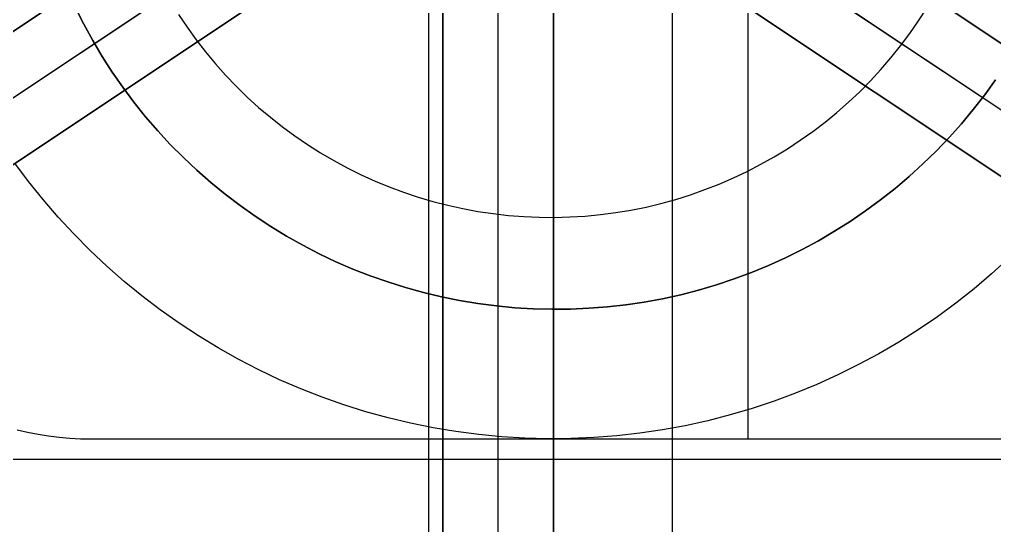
# Model space of a CAD drawing. Header units: millimetres. Extents: x 420 to 781, y -50 to 250.
# Drawn here: x 578.38 to 622.42, y 66.09 to 88.94 of the extents above; entities that cross this region are included whole.
import ezdxf

# ---------------------------------------------------------------- set-up
doc = ezdxf.new("R2010")
doc.units = ezdxf.units.MM
doc.header["$MEASUREMENT"] = 0
doc.layers.add('Default', color=178, linetype='Continuous', true_color=0x000000)
doc.layers.add('Layer 09', color=20, linetype='Continuous', true_color=0xfc262e)

msp = doc.modelspace()

# ---------------------------------------------------------------- linework, layer by layer
at = {"layer": 'Default'}
for p, q in [((448.613, 2.08, 92), (748.613, 202.08, 92)), ((448.613, 2.08), (748.613, 202.08)), ((448.613, 2.08, -80), (748.613, 202.08, -80)), ((751.387, 2.08), (451.387, 202.08)), ((451.387, 202.08), (751.387, 2.08)), ((451.387, 202.08, -80), (751.387, 2.08, -80)), ((450, 200), (750, 0)), ((750, 200, 92), (450, 0, 92)), ((450, 200, 92), (750, 0, 92)), ((596.871, 0, 354.8), (596.871, 200, 354.8)), ((596.871, 0, 454.8), (596.871, 200, 454.8)), ((597.5, 200, -80), (597.5, 0, -80)), ((597.5, 200), (597.5, 0)), ((597.5, 200, 92), (597.5, 0, 92)), ((597.5, 200, 172), (597.5, 0, 172)), ((597.5, 0, 92), (597.5, 200, 92)), ((600, 0, 88), (600, 200, 88)), ((600, 0, 92), (600, 200, 92)), ((600, 0), (600, 200)), ((600, 0), (600, 200)), ((600, 0, 4), (600, 200, 4)), ((602.5, 0, -80), (602.5, 200, -80)), ((602.5, 0), (602.5, 200)), ((602.5, 0, 92), (602.5, 200, 92)), ((602.5, 0, 172), (602.5, 200, 172)), ((602.5, 200, 92), (602.5, 0, 92)), ((607.871, 0, 354.8), (607.871, 200, 354.8)), ((607.871, 0, 454.8), (607.871, 200, 454.8)), ((448.613, 197.92), (748.613, -2.08)), ((748.613, -2.08), (448.613, 197.92)), ((748.613, -2.08, -80), (448.613, 197.92, -80)), ((751.387, 197.92, 92), (451.387, -2.08, 92)), ((751.387, 197.92), (451.387, -2.08)), ((751.387, 197.92, -80), (451.387, -2.08, -80)), ((737.993, 195, 92), (452.993, 5, 92)), ((737.993, 195, 172), (452.993, 5, 172)), ((737.993, 195, 132), (452.993, 5, 132)), ((452.993, 195, 92), (737.993, 5, 92)), ((452.993, 195, 172), (737.993, 5, 172)), ((452.993, 195, 132), (737.993, 5, 132)), ((742.5, 195, 172), (457.5, 5, 172)), ((457.5, 195, 172), (742.5, 5, 172)), ((462.007, 5, 92), (747.007, 195, 92)), ((462.007, 5, 172), (747.007, 195, 172)), ((462.007, 5, 132), (747.007, 195, 132)), ((747.007, 5, 92), (462.007, 195, 92)), ((747.007, 5, 172), (462.007, 195, 172)), ((747.007, 5, 132), (462.007, 195, 132)), ((611.279, 145.5, 172), (611.279, 70, 172)), ((611.279, 145.5, 179.8), (611.279, 70, 179.8)), ((581.282, 88.72, 204.8), (580.903, 89.468, 204.8)), ((580.903, 89.468, 204.8), (581.282, 88.72, 204.8)), ((580.903, 89.468, 341.8), (581.282, 88.72, 341.8)), ((581.686, 87.986, 204.8), (581.282, 88.72, 204.8)), ((581.282, 88.72, 204.8), (581.686, 87.986, 204.8)), ((581.282, 88.72, 341.8), (581.686, 87.986, 341.8)), ((582.116, 87.266, 204.8), (581.686, 87.986, 204.8)), ((581.686, 87.986, 204.8), (582.116, 87.266, 204.8)), ((581.686, 87.986, 341.8), (582.116, 87.266, 341.8)), ((582.57, 86.561, 204.8), (582.116, 87.266, 204.8)), ((582.116, 87.266, 204.8), (582.57, 86.561, 204.8)), ((582.116, 87.266, 341.8), (582.57, 86.561, 341.8)), ((583.049, 85.873, 204.8), (582.57, 86.561, 204.8)), ((582.57, 86.561, 204.8), (583.049, 85.873, 204.8)), ((582.57, 86.561, 341.8), (583.049, 85.873, 341.8)), ((622.465, 86.215, 204.8), (621.974, 85.535, 204.8)), ((621.974, 85.535, 204.8), (622.465, 86.215, 204.8)), ((621.974, 85.535, 341.8), (622.465, 86.215, 341.8)), ((583.551, 85.202, 204.8), (583.049, 85.873, 204.8)), ((583.049, 85.873, 204.8), (583.551, 85.202, 204.8)), ((583.049, 85.873, 341.8), (583.551, 85.202, 341.8)), ((621.974, 85.535, 204.8), (621.461, 84.873, 204.8)), ((621.461, 84.873, 204.8), (621.974, 85.535, 204.8)), ((621.461, 84.873, 341.8), (621.974, 85.535, 341.8)), ((584.076, 84.548, 204.8), (583.551, 85.202, 204.8)), ((583.551, 85.202, 204.8), (584.076, 84.548, 204.8)), ((583.551, 85.202, 341.8), (584.076, 84.548, 341.8)), ((621.461, 84.873, 204.8), (620.924, 84.228, 204.8)), ((620.924, 84.228, 204.8), (621.461, 84.873, 204.8)), ((620.924, 84.228, 341.8), (621.461, 84.873, 341.8)), ((584.623, 83.913, 204.8), (584.076, 84.548, 204.8)), ((584.076, 84.548, 204.8), (584.623, 83.913, 204.8)), ((584.076, 84.548, 341.8), (584.623, 83.913, 341.8)), ((620.924, 84.228, 204.8), (620.366, 83.603, 204.8)), ((620.366, 83.603, 204.8), (620.924, 84.228, 204.8)), ((620.366, 83.603, 341.8), (620.924, 84.228, 341.8)), ((585.192, 83.298, 204.8), (584.623, 83.913, 204.8)), ((584.623, 83.913, 204.8), (585.192, 83.298, 204.8)), ((584.623, 83.913, 341.8), (585.192, 83.298, 341.8)), ((585.783, 82.703, 204.8), (585.192, 83.298, 204.8)), ((585.192, 83.298, 204.8), (585.783, 82.703, 204.8)), ((585.192, 83.298, 341.8), (585.783, 82.703, 341.8)), ((620.366, 83.603, 204.8), (619.786, 82.998, 204.8)), ((619.786, 82.998, 204.8), (620.366, 83.603, 204.8)), ((619.786, 82.998, 341.8), (620.366, 83.603, 341.8)), ((619.786, 82.998, 204.8), (619.186, 82.413, 204.8)), ((619.186, 82.413, 204.8), (619.786, 82.998, 204.8)), ((619.186, 82.413, 341.8), (619.786, 82.998, 341.8)), ((578.792, 81.617, 204.8), (578.168, 82.451, 204.8)), ((578.792, 81.617, 179.8), (578.168, 82.451, 179.8)), ((578.792, 81.617, 172), (578.168, 82.451, 172)), ((586.393, 82.128, 204.8), (585.783, 82.703, 204.8)), ((585.783, 82.703, 204.8), (586.393, 82.128, 204.8)), ((585.783, 82.703, 341.8), (586.393, 82.128, 341.8)), ((619.186, 82.413, 204.8), (618.565, 81.849, 204.8)), ((618.565, 81.849, 204.8), (619.186, 82.413, 204.8)), ((618.565, 81.849, 341.8), (619.186, 82.413, 341.8)), ((587.023, 81.575, 204.8), (586.393, 82.128, 204.8)), ((586.393, 82.128, 204.8), (587.023, 81.575, 204.8)), ((586.393, 82.128, 341.8), (587.023, 81.575, 341.8)), ((579.444, 80.805, 204.8), (578.792, 81.617, 204.8)), ((579.444, 80.805, 179.8), (578.792, 81.617, 179.8)), ((579.444, 80.805, 172), (578.792, 81.617, 172)), ((587.672, 81.044, 204.8), (587.023, 81.575, 204.8)), ((587.023, 81.575, 204.8), (587.672, 81.044, 204.8)), ((587.023, 81.575, 341.8), (587.672, 81.044, 341.8)), ((618.565, 81.849, 204.8), (617.926, 81.307, 204.8)), ((617.926, 81.307, 204.8), (618.565, 81.849, 204.8)), ((617.926, 81.307, 341.8), (618.565, 81.849, 341.8)), ((588.339, 80.536, 204.8), (587.672, 81.044, 204.8)), ((587.672, 81.044, 204.8), (588.339, 80.536, 204.8)), ((587.672, 81.044, 341.8), (588.339, 80.536, 341.8)), ((617.926, 81.307, 204.8), (617.268, 80.787, 204.8)), ((617.268, 80.787, 204.8), (617.926, 81.307, 204.8)), ((617.268, 80.787, 341.8), (617.926, 81.307, 341.8)), ((580.125, 80.017, 204.8), (579.444, 80.805, 204.8)), ((580.125, 80.017, 179.8), (579.444, 80.805, 179.8)), ((580.125, 80.017, 172), (579.444, 80.805, 172)), ((617.268, 80.787, 204.8), (616.592, 80.291, 204.8)), ((616.592, 80.291, 204.8), (617.268, 80.787, 204.8)), ((616.592, 80.291, 341.8), (617.268, 80.787, 341.8)), ((589.023, 80.052, 204.8), (588.339, 80.536, 204.8)), ((588.339, 80.536, 204.8), (589.023, 80.052, 204.8)), ((588.339, 80.536, 341.8), (589.023, 80.052, 341.8)), ((616.592, 80.291, 204.8), (615.9, 79.819, 204.8)), ((615.9, 79.819, 204.8), (616.592, 80.291, 204.8)), ((615.9, 79.819, 341.8), (616.592, 80.291, 341.8)), ((580.832, 79.252, 204.8), (580.125, 80.017, 204.8)), ((580.832, 79.252, 179.8), (580.125, 80.017, 179.8)), ((580.832, 79.252, 172), (580.125, 80.017, 172)), ((589.724, 79.592, 204.8), (589.023, 80.052, 204.8)), ((589.023, 80.052, 204.8), (589.724, 79.592, 204.8)), ((589.023, 80.052, 341.8), (589.724, 79.592, 341.8)), ((615.9, 79.819, 204.8), (615.191, 79.371, 204.8)), ((615.191, 79.371, 204.8), (615.9, 79.819, 204.8)), ((615.191, 79.371, 341.8), (615.9, 79.819, 341.8)), ((590.44, 79.156, 204.8), (589.724, 79.592, 204.8)), ((589.724, 79.592, 204.8), (590.44, 79.156, 204.8)), ((589.724, 79.592, 341.8), (590.44, 79.156, 341.8)), ((615.191, 79.371, 204.8), (614.468, 78.947, 204.8)), ((614.468, 78.947, 204.8), (615.191, 79.371, 204.8)), ((614.468, 78.947, 341.8), (615.191, 79.371, 341.8)), ((581.565, 78.512, 204.8), (580.832, 79.252, 204.8)), ((581.565, 78.512, 179.8), (580.832, 79.252, 179.8)), ((581.565, 78.512, 172), (580.832, 79.252, 172)), ((591.17, 78.745, 204.8), (590.44, 79.156, 204.8)), ((590.44, 79.156, 204.8), (591.17, 78.745, 204.8)), ((590.44, 79.156, 341.8), (591.17, 78.745, 341.8)), ((614.468, 78.947, 204.8), (613.73, 78.549, 204.8)), ((613.73, 78.549, 204.8), (614.468, 78.947, 204.8)), ((613.73, 78.549, 341.8), (614.468, 78.947, 341.8)), ((582.323, 77.799, 204.8), (581.565, 78.512, 204.8)), ((582.323, 77.799, 179.8), (581.565, 78.512, 179.8)), ((582.323, 77.799, 172), (581.565, 78.512, 172)), ((591.915, 78.36, 204.8), (591.17, 78.745, 204.8)), ((591.17, 78.745, 204.8), (591.915, 78.36, 204.8)), ((591.17, 78.745, 341.8), (591.915, 78.36, 341.8)), ((613.73, 78.549, 204.8), (612.979, 78.177, 204.8)), ((612.979, 78.177, 204.8), (613.73, 78.549, 204.8)), ((612.979, 78.177, 341.8), (613.73, 78.549, 341.8)), ((592.673, 78.001, 204.8), (591.915, 78.36, 204.8)), ((591.915, 78.36, 204.8), (592.673, 78.001, 204.8)), ((591.915, 78.36, 341.8), (592.673, 78.001, 341.8)), ((593.442, 77.668, 204.8), (592.673, 78.001, 204.8)), ((592.673, 78.001, 204.8), (593.442, 77.668, 204.8)), ((592.673, 78.001, 341.8), (593.442, 77.668, 341.8)), ((612.979, 78.177, 204.8), (612.215, 77.831, 204.8)), ((612.215, 77.831, 204.8), (612.979, 78.177, 204.8)), ((612.215, 77.831, 341.8), (612.979, 78.177, 341.8)), ((623.059, 78.152, 204.8), (622.289, 77.452, 204.8)), ((623.059, 78.152, 179.8), (622.289, 77.452, 179.8)), ((623.059, 78.152, 172), (622.289, 77.452, 172)), ((583.106, 77.112, 204.8), (582.323, 77.799, 204.8)), ((583.106, 77.112, 179.8), (582.323, 77.799, 179.8)), ((583.106, 77.112, 172), (582.323, 77.799, 172)), ((594.223, 77.363, 204.8), (593.442, 77.668, 204.8)), ((593.442, 77.668, 204.8), (594.223, 77.363, 204.8)), ((593.442, 77.668, 341.8), (594.223, 77.363, 341.8)), ((611.44, 77.512, 204.8), (610.654, 77.22, 204.8)), ((610.654, 77.22, 204.8), (611.44, 77.512, 204.8)), ((610.654, 77.22, 341.8), (611.44, 77.512, 341.8)), ((612.215, 77.831, 204.8), (611.44, 77.512, 204.8)), ((611.44, 77.512, 204.8), (612.215, 77.831, 204.8)), ((611.44, 77.512, 341.8), (612.215, 77.831, 341.8)), ((583.912, 76.453, 204.8), (583.106, 77.112, 204.8)), ((583.912, 76.453, 179.8), (583.106, 77.112, 179.8)), ((583.912, 76.453, 172), (583.106, 77.112, 172)), ((595.013, 77.084, 204.8), (594.223, 77.363, 204.8)), ((594.223, 77.363, 204.8), (595.013, 77.084, 204.8)), ((594.223, 77.363, 341.8), (595.013, 77.084, 341.8)), ((595.813, 76.834, 204.8), (595.013, 77.084, 204.8)), ((595.013, 77.084, 204.8), (595.813, 76.834, 204.8)), ((595.013, 77.084, 341.8), (595.813, 76.834, 341.8)), ((610.654, 77.22, 204.8), (609.859, 76.956, 204.8)), ((609.859, 76.956, 204.8), (610.654, 77.22, 204.8)), ((609.859, 76.956, 341.8), (610.654, 77.22, 341.8)), ((622.289, 77.452, 204.8), (621.494, 76.779, 204.8)), ((622.289, 77.452, 179.8), (621.494, 76.779, 179.8)), ((622.289, 77.452, 172), (621.494, 76.779, 172)), ((596.622, 76.611, 204.8), (595.813, 76.834, 204.8)), ((595.813, 76.834, 204.8), (596.622, 76.611, 204.8)), ((595.813, 76.834, 341.8), (596.622, 76.611, 341.8)), ((609.055, 76.719, 204.8), (608.243, 76.51, 204.8)), ((608.243, 76.51, 204.8), (609.055, 76.719, 204.8)), ((608.243, 76.51, 341.8), (609.055, 76.719, 341.8)), ((609.859, 76.956, 204.8), (609.055, 76.719, 204.8)), ((609.055, 76.719, 204.8), (609.859, 76.956, 204.8)), ((609.055, 76.719, 341.8), (609.859, 76.956, 341.8)), ((621.494, 76.779, 204.8), (620.677, 76.134, 204.8)), ((621.494, 76.779, 179.8), (620.677, 76.134, 179.8)), ((621.494, 76.779, 172), (620.677, 76.134, 172)), ((584.74, 75.822, 204.8), (583.912, 76.453, 204.8)), ((584.74, 75.822, 179.8), (583.912, 76.453, 179.8)), ((584.74, 75.822, 172), (583.912, 76.453, 172)), ((597.437, 76.416, 204.8), (596.622, 76.611, 204.8)), ((596.622, 76.611, 204.8), (597.437, 76.416, 204.8)), ((596.622, 76.611, 341.8), (597.437, 76.416, 341.8)), ((598.259, 76.25, 204.8), (597.437, 76.416, 204.8)), ((597.437, 76.416, 204.8), (598.259, 76.25, 204.8)), ((597.437, 76.416, 341.8), (598.259, 76.25, 341.8)), ((599.085, 76.112, 204.8), (598.259, 76.25, 204.8)), ((598.259, 76.25, 204.8), (599.085, 76.112, 204.8)), ((598.259, 76.25, 341.8), (599.085, 76.112, 341.8)), ((607.424, 76.329, 204.8), (606.6, 76.178, 204.8)), ((606.6, 76.178, 204.8), (607.424, 76.329, 204.8)), ((606.6, 76.178, 341.8), (607.424, 76.329, 341.8)), ((608.243, 76.51, 204.8), (607.424, 76.329, 204.8)), ((607.424, 76.329, 204.8), (608.243, 76.51, 204.8)), ((607.424, 76.329, 341.8), (608.243, 76.51, 341.8)), ((585.59, 75.22, 204.8), (584.74, 75.822, 204.8)), ((585.59, 75.22, 179.8), (584.74, 75.822, 179.8)), ((585.59, 75.22, 172), (584.74, 75.822, 172)), ((599.917, 76.004, 204.8), (599.085, 76.112, 204.8)), ((599.085, 76.112, 204.8), (599.917, 76.004, 204.8)), ((599.085, 76.112, 341.8), (599.917, 76.004, 341.8)), ((600.751, 75.924, 204.8), (599.917, 76.004, 204.8)), ((599.917, 76.004, 204.8), (600.751, 75.924, 204.8)), ((599.917, 76.004, 341.8), (600.751, 75.924, 341.8)), ((601.588, 75.873, 204.8), (600.751, 75.924, 204.8)), ((600.751, 75.924, 204.8), (601.588, 75.873, 204.8)), ((600.751, 75.924, 341.8), (601.588, 75.873, 341.8)), ((602.426, 75.851, 204.8), (601.588, 75.873, 204.8)), ((601.588, 75.873, 204.8), (602.426, 75.851, 204.8)), ((601.588, 75.873, 341.8), (602.426, 75.851, 341.8)), ((603.264, 75.858, 204.8), (602.426, 75.851, 204.8)), ((602.426, 75.851, 204.8), (603.264, 75.858, 204.8)), ((602.426, 75.851, 341.8), (603.264, 75.858, 341.8)), ((604.102, 75.895, 204.8), (603.264, 75.858, 204.8)), ((603.264, 75.858, 204.8), (604.102, 75.895, 204.8)), ((603.264, 75.858, 341.8), (604.102, 75.895, 341.8)), ((604.937, 75.96, 204.8), (604.102, 75.895, 204.8)), ((604.102, 75.895, 204.8), (604.937, 75.96, 204.8)), ((604.102, 75.895, 341.8), (604.937, 75.96, 341.8)), ((605.77, 76.054, 204.8), (604.937, 75.96, 204.8)), ((604.937, 75.96, 204.8), (605.77, 76.054, 204.8)), ((604.937, 75.96, 341.8), (605.77, 76.054, 341.8)), ((606.6, 76.178, 204.8), (605.77, 76.054, 204.8)), ((605.77, 76.054, 204.8), (606.6, 76.178, 204.8)), ((605.77, 76.054, 341.8), (606.6, 76.178, 341.8)), ((620.677, 76.134, 204.8), (619.837, 75.517, 204.8)), ((620.677, 76.134, 179.8), (619.837, 75.517, 179.8)), ((620.677, 76.134, 172), (619.837, 75.517, 172)), ((619.837, 75.517, 204.8), (618.977, 74.93, 204.8)), ((619.837, 75.517, 179.8), (618.977, 74.93, 179.8)), ((619.837, 75.517, 172), (618.977, 74.93, 172)), ((586.46, 74.648, 204.8), (585.59, 75.22, 204.8)), ((586.46, 74.648, 179.8), (585.59, 75.22, 179.8)), ((586.46, 74.648, 172), (585.59, 75.22, 172)), ((618.977, 74.93, 204.8), (618.097, 74.373, 204.8)), ((618.977, 74.93, 179.8), (618.097, 74.373, 179.8)), ((618.977, 74.93, 172), (618.097, 74.373, 172)), ((587.35, 74.106, 204.8), (586.46, 74.648, 204.8)), ((587.35, 74.106, 179.8), (586.46, 74.648, 179.8)), ((587.35, 74.106, 172), (586.46, 74.648, 172)), ((588.258, 73.596, 204.8), (587.35, 74.106, 204.8)), ((588.258, 73.596, 179.8), (587.35, 74.106, 179.8)), ((588.258, 73.596, 172), (587.35, 74.106, 172)), ((618.097, 74.373, 204.8), (617.198, 73.847, 204.8)), ((618.097, 74.373, 179.8), (617.198, 73.847, 179.8)), ((618.097, 74.373, 172), (617.198, 73.847, 172)), ((589.183, 73.118, 204.8), (588.258, 73.596, 204.8)), ((589.183, 73.118, 179.8), (588.258, 73.596, 179.8)), ((589.183, 73.118, 172), (588.258, 73.596, 172)), ((617.198, 73.847, 204.8), (616.282, 73.353, 204.8)), ((617.198, 73.847, 179.8), (616.282, 73.353, 179.8)), ((617.198, 73.847, 172), (616.282, 73.353, 172)), ((590.124, 72.672, 204.8), (589.183, 73.118, 204.8)), ((590.124, 72.672, 179.8), (589.183, 73.118, 179.8)), ((590.124, 72.672, 172), (589.183, 73.118, 172)), ((616.282, 73.353, 204.8), (615.349, 72.891, 204.8)), ((616.282, 73.353, 179.8), (615.349, 72.891, 179.8)), ((616.282, 73.353, 172), (615.349, 72.891, 172)), ((591.08, 72.259, 204.8), (590.124, 72.672, 204.8)), ((591.08, 72.259, 179.8), (590.124, 72.672, 179.8)), ((591.08, 72.259, 172), (590.124, 72.672, 172)), ((615.349, 72.891, 204.8), (614.4, 72.461, 204.8)), ((615.349, 72.891, 179.8), (614.4, 72.461, 179.8)), ((615.349, 72.891, 172), (614.4, 72.461, 172)), ((592.049, 71.879, 204.8), (591.08, 72.259, 204.8)), ((592.049, 71.879, 179.8), (591.08, 72.259, 179.8)), ((592.049, 71.879, 172), (591.08, 72.259, 172)), ((614.4, 72.461, 204.8), (613.437, 72.065, 204.8)), ((614.4, 72.461, 179.8), (613.437, 72.065, 179.8)), ((614.4, 72.461, 172), (613.437, 72.065, 172)), ((593.032, 71.533, 204.8), (592.049, 71.879, 204.8)), ((593.032, 71.533, 179.8), (592.049, 71.879, 179.8)), ((593.032, 71.533, 172), (592.049, 71.879, 172)), ((613.437, 72.065, 204.8), (612.461, 71.702, 204.8)), ((613.437, 72.065, 179.8), (612.461, 71.702, 179.8)), ((613.437, 72.065, 172), (612.461, 71.702, 172)), ((594.025, 71.222, 204.8), (593.032, 71.533, 204.8)), ((594.025, 71.222, 179.8), (593.032, 71.533, 179.8)), ((594.025, 71.222, 172), (593.032, 71.533, 172)), ((611.473, 71.373, 204.8), (610.474, 71.079, 204.8)), ((611.473, 71.373, 179.8), (610.474, 71.079, 179.8)), ((611.473, 71.373, 172), (610.474, 71.079, 172)), ((612.461, 71.702, 204.8), (611.473, 71.373, 204.8)), ((612.461, 71.702, 179.8), (611.473, 71.373, 179.8)), ((612.461, 71.702, 172), (611.473, 71.373, 172)), ((595.029, 70.945, 204.8), (594.025, 71.222, 204.8)), ((595.029, 70.945, 179.8), (594.025, 71.222, 179.8)), ((595.029, 70.945, 172), (594.025, 71.222, 172)), ((596.042, 70.703, 204.8), (595.029, 70.945, 204.8)), ((596.042, 70.703, 179.8), (595.029, 70.945, 179.8)), ((596.042, 70.703, 172), (595.029, 70.945, 172)), ((610.474, 71.079, 204.8), (609.465, 70.82, 204.8)), ((610.474, 71.079, 179.8), (609.465, 70.82, 179.8)), ((610.474, 71.079, 172), (609.465, 70.82, 172)), ((597.063, 70.497, 204.8), (596.042, 70.703, 204.8)), ((597.063, 70.497, 179.8), (596.042, 70.703, 179.8)), ((597.063, 70.497, 172), (596.042, 70.703, 172)), ((598.09, 70.326, 204.8), (597.063, 70.497, 204.8)), ((598.09, 70.326, 179.8), (597.063, 70.497, 179.8)), ((598.09, 70.326, 172), (597.063, 70.497, 172)), ((608.448, 70.596, 204.8), (607.424, 70.407, 204.8)), ((608.448, 70.596, 179.8), (607.424, 70.407, 179.8)), ((608.448, 70.596, 172), (607.424, 70.407, 172)), ((609.465, 70.82, 204.8), (608.448, 70.596, 204.8)), ((609.465, 70.82, 179.8), (608.448, 70.596, 179.8)), ((609.465, 70.82, 172), (608.448, 70.596, 172)), ((578.273, 70.402, 172), (578.744, 70.296, 172)), ((578.273, 70.402, 179.8), (578.744, 70.296, 179.8)), ((578.273, 70.402, 175.9), (578.744, 70.296, 175.9)), ((578.744, 70.296, 172), (579.219, 70.206, 172)), ((578.744, 70.296, 179.8), (579.219, 70.206, 179.8)), ((578.744, 70.296, 175.9), (579.219, 70.206, 175.9)), ((579.219, 70.206, 172), (579.696, 70.132, 172)), ((579.219, 70.206, 179.8), (579.696, 70.132, 179.8)), ((579.219, 70.206, 175.9), (579.696, 70.132, 175.9)), ((579.696, 70.132, 172), (580.175, 70.074, 172)), ((579.696, 70.132, 179.8), (580.175, 70.074, 179.8)), ((579.696, 70.132, 175.9), (580.175, 70.074, 175.9)), ((580.175, 70.074, 172), (580.656, 70.033, 172)), ((580.175, 70.074, 179.8), (580.656, 70.033, 179.8)), ((580.175, 70.074, 175.9), (580.656, 70.033, 175.9)), ((580.656, 70.033, 172), (581.139, 70.008, 172)), ((580.656, 70.033, 179.8), (581.139, 70.008, 179.8)), ((580.656, 70.033, 175.9), (581.139, 70.008, 175.9)), ((599.123, 70.191, 204.8), (598.09, 70.326, 204.8)), ((599.123, 70.191, 179.8), (598.09, 70.326, 179.8)), ((599.123, 70.191, 172), (598.09, 70.326, 172)), ((600.159, 70.091, 204.8), (599.123, 70.191, 204.8)), ((600.159, 70.091, 179.8), (599.123, 70.191, 179.8)), ((600.159, 70.091, 172), (599.123, 70.191, 172)), ((601.199, 70.028, 204.8), (600.159, 70.091, 204.8)), ((601.199, 70.028, 179.8), (600.159, 70.091, 179.8)), ((601.199, 70.028, 172), (600.159, 70.091, 172)), ((602.24, 70.001, 204.8), (601.199, 70.028, 204.8)), ((602.24, 70.001, 179.8), (601.199, 70.028, 179.8)), ((602.24, 70.001, 172), (601.199, 70.028, 172)), ((604.321, 70.055, 204.8), (603.281, 70.01, 204.8)), ((604.321, 70.055, 179.8), (603.281, 70.01, 179.8)), ((604.321, 70.055, 172), (603.281, 70.01, 172)), ((605.36, 70.137, 204.8), (604.321, 70.055, 204.8)), ((605.36, 70.137, 179.8), (604.321, 70.055, 179.8)), ((605.36, 70.137, 172), (604.321, 70.055, 172)), ((606.394, 70.254, 204.8), (605.36, 70.137, 204.8)), ((606.394, 70.254, 179.8), (605.36, 70.137, 179.8)), ((606.394, 70.254, 172), (605.36, 70.137, 172)), ((607.424, 70.407, 204.8), (606.394, 70.254, 204.8)), ((607.424, 70.407, 179.8), (606.394, 70.254, 179.8)), ((607.424, 70.407, 172), (606.394, 70.254, 172)), ((581.139, 70.008, 172), (581.621, 70, 172)), ((581.139, 70.008, 179.8), (581.621, 70, 179.8)), ((581.139, 70.008, 175.9), (581.621, 70, 175.9)), ((581.621, 70, 172), (640.937, 70, 172)), ((581.621, 70, 179.8), (640.937, 70, 179.8)), ((581.621, 70, 179.8), (581.621, 70, 172)), ((581.621, 70, 175.9), (640.937, 70, 175.9)), ((603.281, 70.01, 204.8), (602.24, 70.001, 204.8)), ((603.281, 70.01, 179.8), (602.24, 70.001, 179.8)), ((603.281, 70.01, 172), (602.24, 70.001, 172)), ((611.279, 70, 172), (611.279, 70, 179.8)), ((571.621, 69.089, 172), (655.99, 69.089, 172))]:
    msp.add_line(p, q, dxfattribs=at)
at = {"layer": 'Layer 09'}
for p, q in [((618.989, 88.871, 351.8), (619.365, 89.454, 351.8)), ((618.989, 88.871, 354.8), (619.365, 89.454, 354.8)), ((585.563, 89.161, 351.8), (585.95, 88.584, 351.8)), ((585.563, 89.161, 354.8), (585.95, 88.584, 354.8)), ((585.95, 88.584, 351.8), (586.356, 88.021, 351.8)), ((585.95, 88.584, 354.8), (586.356, 88.021, 354.8)), ((618.592, 88.301, 351.8), (618.989, 88.871, 351.8)), ((618.592, 88.301, 354.8), (618.989, 88.871, 354.8)), ((618.177, 87.745, 351.8), (618.592, 88.301, 351.8)), ((618.177, 87.745, 354.8), (618.592, 88.301, 354.8)), ((586.356, 88.021, 351.8), (586.781, 87.472, 351.8)), ((586.356, 88.021, 354.8), (586.781, 87.472, 354.8)), ((617.742, 87.203, 351.8), (618.177, 87.745, 351.8)), ((617.742, 87.203, 354.8), (618.177, 87.745, 354.8)), ((586.781, 87.472, 351.8), (587.225, 86.939, 351.8)), ((586.781, 87.472, 354.8), (587.225, 86.939, 354.8)), ((617.288, 86.678, 351.8), (617.742, 87.203, 351.8)), ((617.288, 86.678, 354.8), (617.742, 87.203, 354.8)), ((587.225, 86.939, 351.8), (587.688, 86.421, 351.8)), ((587.225, 86.939, 354.8), (587.688, 86.421, 354.8)), ((587.688, 86.421, 351.8), (588.168, 85.919, 351.8)), ((587.688, 86.421, 354.8), (588.168, 85.919, 354.8)), ((616.817, 86.168, 351.8), (617.288, 86.678, 351.8)), ((616.817, 86.168, 354.8), (617.288, 86.678, 354.8)), ((588.168, 85.919, 351.8), (588.665, 85.435, 351.8)), ((588.168, 85.919, 354.8), (588.665, 85.435, 354.8)), ((616.328, 85.675, 351.8), (616.817, 86.168, 351.8)), ((616.328, 85.675, 354.8), (616.817, 86.168, 354.8)), ((615.823, 85.199, 351.8), (616.328, 85.675, 351.8)), ((615.823, 85.199, 354.8), (616.328, 85.675, 354.8)), ((588.665, 85.435, 351.8), (589.179, 84.968, 351.8)), ((588.665, 85.435, 354.8), (589.179, 84.968, 354.8)), ((615.301, 84.741, 351.8), (615.823, 85.199, 351.8)), ((615.301, 84.741, 354.8), (615.823, 85.199, 354.8)), ((589.179, 84.968, 351.8), (589.709, 84.519, 351.8)), ((589.179, 84.968, 354.8), (589.709, 84.519, 354.8)), ((614.763, 84.302, 351.8), (615.301, 84.741, 351.8)), ((614.763, 84.302, 354.8), (615.301, 84.741, 354.8)), ((589.709, 84.519, 351.8), (590.254, 84.089, 351.8)), ((589.709, 84.519, 354.8), (590.254, 84.089, 354.8)), ((614.211, 83.881, 351.8), (614.763, 84.302, 351.8)), ((614.211, 83.881, 354.8), (614.763, 84.302, 354.8)), ((590.254, 84.089, 351.8), (590.813, 83.678, 351.8)), ((590.254, 84.089, 354.8), (590.813, 83.678, 354.8)), ((590.813, 83.678, 351.8), (591.387, 83.287, 351.8)), ((590.813, 83.678, 354.8), (591.387, 83.287, 354.8)), ((613.645, 83.48, 351.8), (614.211, 83.881, 351.8)), ((613.645, 83.48, 354.8), (614.211, 83.881, 354.8)), ((591.387, 83.287, 351.8), (591.973, 82.916, 351.8)), ((591.387, 83.287, 354.8), (591.973, 82.916, 354.8)), ((613.064, 83.099, 351.8), (613.645, 83.48, 351.8)), ((613.064, 83.099, 354.8), (613.645, 83.48, 354.8)), ((591.973, 82.916, 351.8), (592.572, 82.565, 351.8)), ((591.973, 82.916, 354.8), (592.572, 82.565, 354.8)), ((612.471, 82.738, 351.8), (613.064, 83.099, 351.8)), ((612.471, 82.738, 354.8), (613.064, 83.099, 354.8)), ((592.572, 82.565, 351.8), (593.183, 82.235, 351.8)), ((592.572, 82.565, 354.8), (593.183, 82.235, 354.8)), ((611.25, 82.079, 351.8), (611.866, 82.397, 351.8)), ((611.25, 82.079, 354.8), (611.866, 82.397, 354.8)), ((611.866, 82.397, 351.8), (612.471, 82.738, 351.8)), ((611.866, 82.397, 354.8), (612.471, 82.738, 354.8)), ((593.183, 82.235, 351.8), (593.806, 81.927, 351.8)), ((593.183, 82.235, 354.8), (593.806, 81.927, 354.8)), ((593.806, 81.927, 351.8), (594.438, 81.641, 351.8)), ((593.806, 81.927, 354.8), (594.438, 81.641, 354.8)), ((610.622, 81.781, 351.8), (611.25, 82.079, 351.8)), ((610.622, 81.781, 354.8), (611.25, 82.079, 354.8)), ((594.438, 81.641, 351.8), (595.08, 81.376, 351.8)), ((594.438, 81.641, 354.8), (595.08, 81.376, 354.8)), ((609.338, 81.253, 351.8), (609.985, 81.506, 351.8)), ((609.338, 81.253, 354.8), (609.985, 81.506, 354.8)), ((609.985, 81.506, 351.8), (610.622, 81.781, 351.8)), ((609.985, 81.506, 354.8), (610.622, 81.781, 354.8)), ((595.08, 81.376, 351.8), (595.731, 81.135, 351.8)), ((595.08, 81.376, 354.8), (595.731, 81.135, 354.8)), ((595.731, 81.135, 351.8), (596.389, 80.916, 351.8)), ((595.731, 81.135, 354.8), (596.389, 80.916, 354.8)), ((608.684, 81.022, 351.8), (609.338, 81.253, 351.8)), ((608.684, 81.022, 354.8), (609.338, 81.253, 354.8)), ((596.389, 80.916, 351.8), (597.055, 80.719, 351.8)), ((596.389, 80.916, 354.8), (597.055, 80.719, 354.8)), ((597.055, 80.719, 351.8), (597.728, 80.547, 351.8)), ((597.055, 80.719, 354.8), (597.728, 80.547, 354.8)), ((606.677, 80.469, 351.8), (607.352, 80.63, 351.8)), ((606.677, 80.469, 354.8), (607.352, 80.63, 354.8)), ((607.352, 80.63, 351.8), (608.021, 80.815, 351.8)), ((607.352, 80.63, 354.8), (608.021, 80.815, 354.8)), ((608.021, 80.815, 351.8), (608.684, 81.022, 351.8)), ((608.021, 80.815, 354.8), (608.684, 81.022, 354.8)), ((597.728, 80.547, 351.8), (598.406, 80.397, 351.8)), ((597.728, 80.547, 354.8), (598.406, 80.397, 354.8)), ((598.406, 80.397, 351.8), (599.088, 80.271, 351.8)), ((598.406, 80.397, 354.8), (599.088, 80.271, 354.8)), ((599.088, 80.271, 351.8), (599.775, 80.169, 351.8)), ((599.088, 80.271, 354.8), (599.775, 80.169, 354.8)), ((599.775, 80.169, 351.8), (600.465, 80.091, 351.8)), ((599.775, 80.169, 354.8), (600.465, 80.091, 354.8)), ((604.623, 80.127, 351.8), (605.311, 80.217, 351.8)), ((604.623, 80.127, 354.8), (605.311, 80.217, 354.8)), ((605.311, 80.217, 351.8), (605.996, 80.331, 351.8)), ((605.311, 80.217, 354.8), (605.996, 80.331, 354.8)), ((605.996, 80.331, 351.8), (606.677, 80.469, 351.8)), ((605.996, 80.331, 354.8), (606.677, 80.469, 354.8)), ((600.465, 80.091, 351.8), (601.157, 80.037, 351.8)), ((600.465, 80.091, 354.8), (601.157, 80.037, 354.8)), ((601.157, 80.037, 351.8), (601.851, 80.007, 351.8)), ((601.157, 80.037, 354.8), (601.851, 80.007, 354.8)), ((601.851, 80.007, 351.8), (602.545, 80.001, 351.8)), ((601.851, 80.007, 354.8), (602.545, 80.001, 354.8)), ((602.545, 80.001, 351.8), (603.239, 80.019, 351.8)), ((602.545, 80.001, 354.8), (603.239, 80.019, 354.8)), ((603.239, 80.019, 351.8), (603.932, 80.061, 351.8)), ((603.239, 80.019, 354.8), (603.932, 80.061, 354.8)), ((603.932, 80.061, 351.8), (604.623, 80.127, 351.8)), ((603.932, 80.061, 354.8), (604.623, 80.127, 354.8))]:
    msp.add_line(p, q, dxfattribs=at)

doc.saveas('drawing.dxf')
